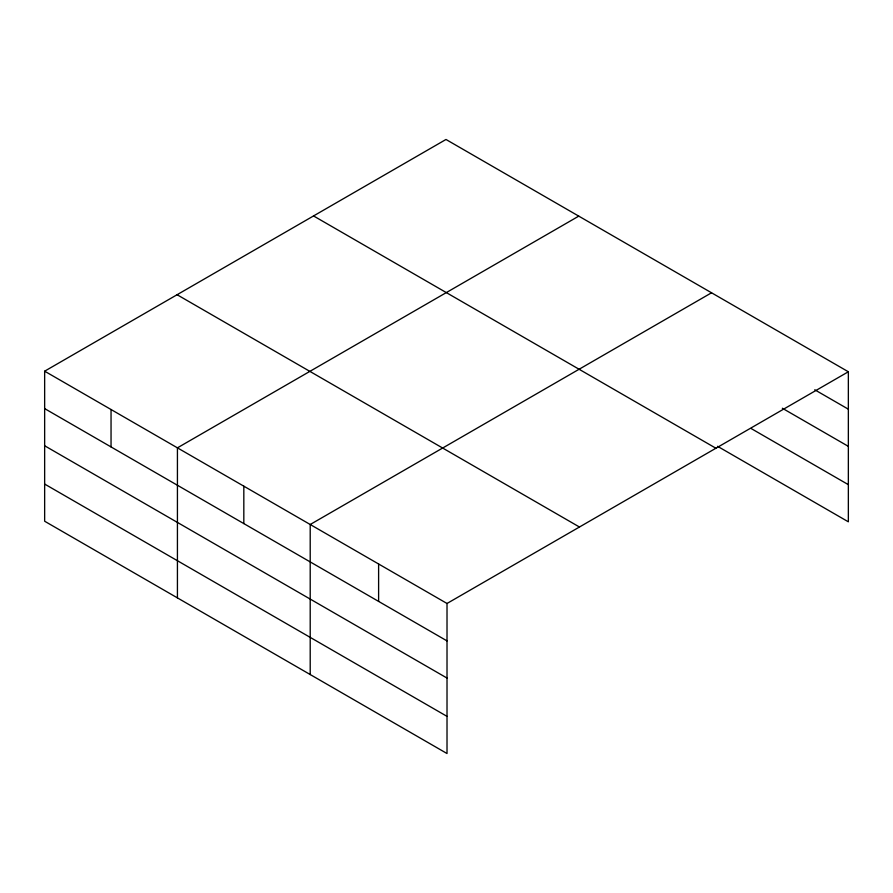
<?xml version="1.0" encoding="UTF-8"?>
<svg xmlns="http://www.w3.org/2000/svg" width="893" height="893" viewBox="0 0 893 893"><rect width="100%" height="100%" fill="white"/><g stroke="black" fill="none" stroke-linecap="round" stroke-linejoin="round"><path stroke-width="1.34" d="M44.65 371.187L447.013 603.478L447.013 753.525L44.65 521.233L44.65 371.187L445.987 139.475L848.35 371.767L848.35 521.813L717.548 446.299M578.764 216.128L177.428 447.839L177.428 597.886M711.542 292.792L310.206 524.504L310.206 674.55M447.013 603.478L848.35 371.767M814.751 389.783L848.35 409.184M782.346 408.246L848.35 446.355M751.147 428.528L848.35 484.653M313.543 215.939L715.907 448.241M177.093 294.723L579.457 527.015M44.65 408.603L447.013 640.895M44.65 445.763L447.013 678.066M44.65 484.062L447.013 716.365M378.61 563.996L378.61 601.402M243.822 486.172L243.822 523.588M111.045 409.519L111.045 446.924"/></g></svg>
